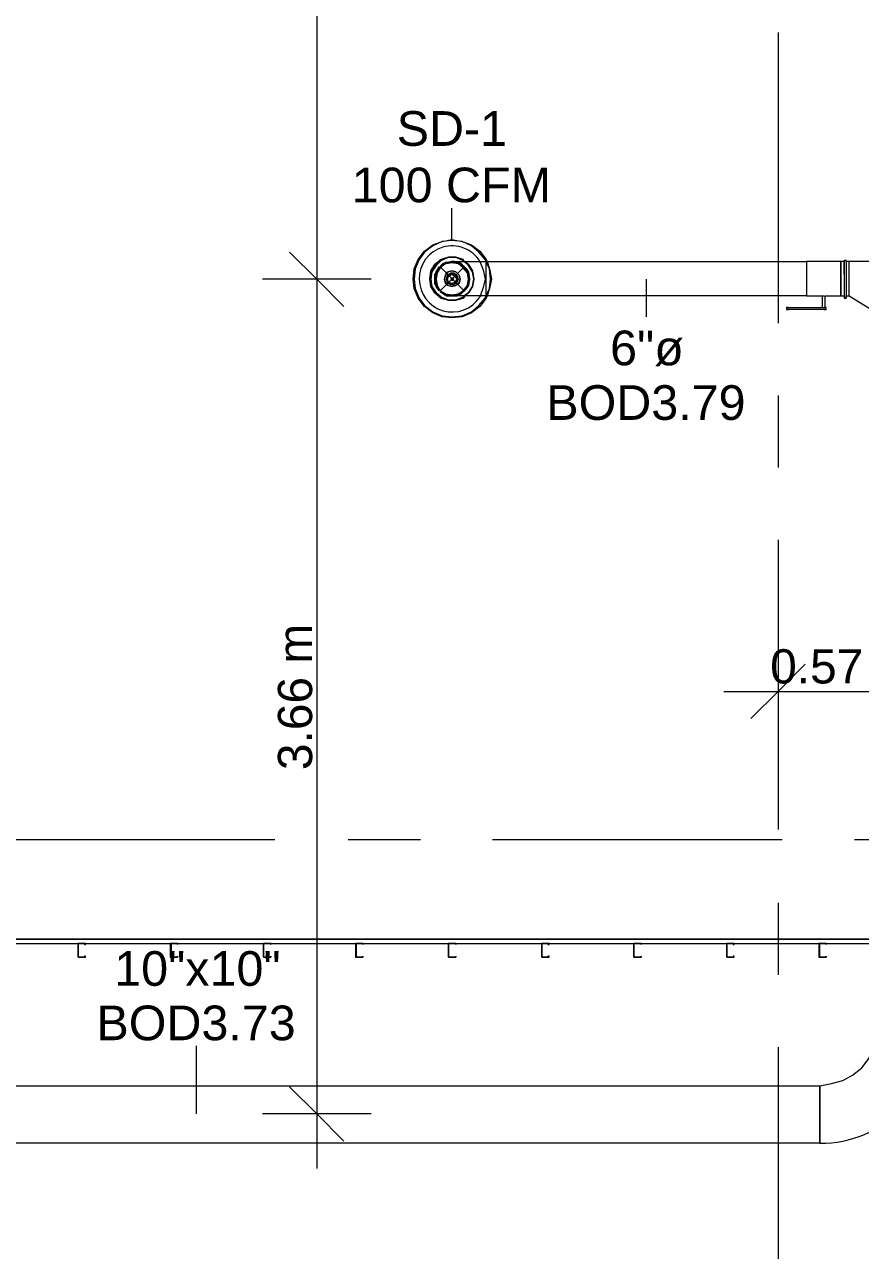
# Model space of a CAD drawing. Header units: metres. Extents: x -2 to 237, y -8 to 52.
# Drawn here: x 50.31 to 53.97, y 22.65 to 28.02 of the extents above; entities that cross this region are included whole.
import ezdxf

# ---------------------------------------------------------------- set-up
doc = ezdxf.new("R2010")
doc.units = ezdxf.units.M
doc.layers.add('HVAC - Ductos', color=5, linetype='Continuous', lineweight=0)
doc.layers.add('PDF3_Text', color=7, linetype='Continuous', lineweight=0)
doc.layers.add('PDF3_Geometry', color=7, linetype='Continuous', lineweight=0, true_color=0xaaaaaa)
doc.styles.add('PDF Helvetica', font='')
doc.styles.get('PDF Helvetica').set_extended_font_data('Helvetica')

msp = doc.modelspace()

# ---------------------------------------------------------------- linework, layer by layer
at = {"layer": 'HVAC - Ductos', "lineweight": 0}
for points in [[(51.5861, 33.8812), (51.5861, 31.1816), (51.5861, 26.9007), (51.5861, 23.0049)], [(52.1774, 27.0749), (52.1774, 27.2124)], [(52.3332, 26.8274), (52.3286, 26.8182), (52.3011, 26.7816), (52.2645, 26.754), (52.2232, 26.7357), (52.1774, 26.7312), (52.1361, 26.7357), (52.0949, 26.754), (52.0582, 26.7816), (52.0307, 26.8182), (52.0123, 26.8594), (52.0078, 26.9007), (52.0123, 26.9466), (52.0307, 26.9878), (52.0582, 27.0244), (52.0949, 27.052), (52.1361, 27.0657), (52.1774, 27.0749), (52.2232, 27.0657), (52.2645, 27.052), (52.3011, 27.0244), (52.3286, 26.9878), (52.3332, 26.9786)], [(51.7053, 26.7816), (51.5861, 26.9007), (51.4669, 27.0199)], [(52.182, 26.9786), (52.1911, 26.9786), (52.2141, 26.9786), (52.2462, 26.9786), (52.2873, 26.9786), (52.3286, 26.9786), (52.3241, 26.9878), (52.2965, 27.0199), (52.2645, 27.0474), (52.2232, 27.0657), (52.1774, 27.0703), (52.1361, 27.0657), (52.0949, 27.0474), (52.0582, 27.0199), (52.0353, 26.9878), (52.0169, 26.9466), (52.0123, 26.9007), (52.0169, 26.8594), (52.0353, 26.8182), (52.0582, 26.7862), (52.0949, 26.7586), (52.1361, 26.7403), (52.1774, 26.7357), (52.2232, 26.7403), (52.2645, 26.7586), (52.2965, 26.7862), (52.3241, 26.8182), (52.3286, 26.8274), (52.3103, 26.8274), (52.2691, 26.8274), (52.2324, 26.8274), (52.2049, 26.8274), (52.1865, 26.8274), (52.182, 26.8274)], [(52.1545, 26.974), (52.1774, 26.9786), (52.1591, 26.974), (52.1407, 26.9649), (52.127, 26.9557), (52.1132, 26.9374), (52.1086, 26.919), (52.1041, 26.9007), (52.1086, 26.8824), (52.1132, 26.864), (52.127, 26.8503), (52.1407, 26.8366), (52.1591, 26.832), (52.1774, 26.8274), (52.1957, 26.832), (52.2141, 26.8366), (52.2324, 26.8503), (52.2416, 26.864), (52.2507, 26.8824), (52.2507, 26.9007), (52.2507, 26.919), (52.2416, 26.9374), (52.2324, 26.9557), (52.2141, 26.9649), (52.1957, 26.974), (52.1774, 26.974), (52.1591, 26.974), (52.1407, 26.9694), (52.1361, 26.9649), (52.127, 26.9557), (52.1086, 26.9328), (52.1041, 26.9007), (52.1086, 26.9282)], [(52.1453, 26.9694), (52.127, 26.9557), (52.1132, 26.942), (52.1041, 26.9236), (52.1041, 26.919)], [(52.2462, 26.9282), (52.2507, 26.9007), (52.2462, 26.8778), (52.2507, 26.9007), (52.2462, 26.9282), (52.2278, 26.9512), (52.2049, 26.9694), (52.1774, 26.974), (52.1499, 26.9694), (52.127, 26.9512), (52.1132, 26.9282), (52.1086, 26.9007), (52.1132, 26.8732), (52.127, 26.8503), (52.1499, 26.8366), (52.1774, 26.832), (52.2049, 26.8366), (52.2278, 26.8503), (52.2462, 26.8732), (52.2324, 26.8503), (52.2095, 26.8366)], [(52.1132, 26.9328), (52.127, 26.9557), (52.1499, 26.9694), (52.1499, 26.974), (52.127, 26.9557)], [(52.1499, 26.9694), (52.1407, 26.9694)], [(52.1499, 26.974), (52.1774, 26.9786), (52.2095, 26.974), (52.2324, 26.9557), (52.2507, 26.9328), (52.2553, 26.9007), (52.2507, 26.9328), (52.2324, 26.9557), (52.2095, 26.974), (52.1774, 26.9786)], [(52.1865, 26.9786), (52.1774, 26.9786), (52.1591, 26.974), (52.1499, 26.974)], [(52.1545, 26.9694), (52.1774, 26.974), (52.2049, 26.9694)], [(52.2049, 26.974), (52.2095, 26.974), (52.2095, 26.9694), (52.2324, 26.9557), (52.2186, 26.9694), (52.2003, 26.974), (52.1865, 26.9786), (52.1774, 26.9786), (52.182, 26.9786)], [(52.3011, 26.9786), (52.3149, 26.942), (52.3241, 26.9007), (52.3149, 26.864), (52.3011, 26.8228)], [(52.3286, 26.8274), (52.3424, 26.8594), (52.347, 26.9007), (52.3424, 26.9466), (52.3286, 26.9786)], [(53.6532, 26.777), (53.8091, 26.777), (53.8137, 26.777), (53.8183, 26.777), (53.8137, 26.777), (53.8091, 26.777), (53.8137, 26.777), (53.8137, 26.8274), (53.8824, 26.8274), (53.8824, 26.8366), (53.8824, 26.8503), (53.8824, 26.864), (53.8824, 26.8824), (53.8824, 26.9007), (53.8824, 26.9236), (53.8824, 26.942), (53.8824, 26.9557), (53.8824, 26.9694), (53.8824, 26.974), (53.8824, 26.9786), (53.7311, 26.9786), (53.7311, 26.974), (53.7311, 26.9694), (53.7311, 26.9557), (53.7311, 26.942), (53.7311, 26.9236), (53.7311, 26.9007), (53.7311, 26.8824), (53.7311, 26.864), (53.7311, 26.8503), (53.7311, 26.8366), (53.7311, 26.8274), (52.3286, 26.8274), (52.3286, 26.8366), (52.3286, 26.8503), (52.3286, 26.864), (52.3286, 26.8824), (52.3286, 26.9007), (52.3286, 26.9236), (52.3286, 26.942), (52.3286, 26.9557), (52.3286, 26.9694), (52.3286, 26.974), (52.3286, 26.9786), (53.7311, 26.9786), (53.7311, 26.974), (53.7311, 26.9694), (53.7311, 26.9557), (53.7311, 26.942), (53.7311, 26.9236), (53.7311, 26.9007), (53.7311, 26.8824), (53.7311, 26.864), (53.7311, 26.8503), (53.7311, 26.8366), (53.7311, 26.8274), (53.7999, 26.8274), (53.7999, 26.777)], [(52.3286, 26.8274), (52.3286, 26.8366), (52.3286, 26.8503), (52.3286, 26.864), (52.3286, 26.8824), (52.3286, 26.9007), (52.3286, 26.9236), (52.3286, 26.942), (52.3286, 26.9557), (52.3286, 26.9694), (52.3286, 26.974), (52.3286, 26.9786)], [(52.3332, 26.9786), (52.3424, 26.9466), (52.3516, 26.9007), (52.3424, 26.8594), (52.3332, 26.8274)], [(53.8962, 26.9236), (53.8962, 26.942), (53.8962, 26.9557), (53.8962, 26.9694), (53.8962, 26.974), (53.8962, 26.9786), (53.8824, 26.9786), (53.8824, 26.974), (53.8824, 26.9694), (53.8824, 26.9557), (53.8824, 26.942), (53.8824, 26.9236), (53.8824, 26.9007), (53.8824, 26.8824), (53.8824, 26.864), (53.8824, 26.8503), (53.8824, 26.8366), (53.8824, 26.8274), (53.8962, 26.8274), (53.8962, 26.8228), (53.8962, 26.8182)], [(53.8962, 26.9786), (53.8962, 26.9832), (53.8962, 26.974), (53.8962, 26.9603), (53.8962, 26.942), (53.8962, 26.9236), (53.8962, 26.9007), (53.8962, 26.8824), (53.8962, 26.8594), (53.8962, 26.8457), (53.8962, 26.832), (53.8962, 26.8228), (53.8962, 26.8182), (53.9053, 26.8182)], [(53.9053, 26.9832), (53.8962, 26.9832)], [(53.9053, 26.9786), (53.9053, 26.9832), (53.9053, 26.974), (53.9053, 26.9603), (53.9053, 26.942), (53.9053, 26.9236), (53.9053, 26.9007), (53.9053, 26.8824), (53.9053, 26.8594), (53.9053, 26.8457), (53.9053, 26.832), (53.9053, 26.8228), (53.9053, 26.8182), (53.9053, 26.8228), (53.9053, 26.8274), (53.9191, 26.8274), (53.9191, 26.8366), (53.9191, 26.8503), (53.9191, 26.864), (53.9191, 26.8824), (53.9191, 26.9007), (53.9191, 26.9236), (53.9191, 26.942), (53.9191, 26.9557), (53.9191, 26.9694), (53.9191, 26.974), (53.9191, 26.9786), (53.9053, 26.9786), (53.9053, 26.974), (53.9053, 26.9694)], [(53.9191, 26.8274), (54.0474, 26.7494), (54.0474, 26.754), (54.0474, 26.7724), (54.0474, 26.7953), (54.0474, 26.8274), (54.0474, 26.9007), (54.0474, 26.9328), (54.0474, 26.9557), (54.0474, 26.974), (54.0474, 26.9786), (53.9191, 26.9786)], [(52.1041, 26.9236), (52.1086, 26.9282), (52.1086, 26.9328), (52.1132, 26.942), (52.127, 26.9557), (52.1361, 26.9649)], [(52.1086, 26.8778), (52.1041, 26.9007), (52.1086, 26.9282), (52.1086, 26.9328), (52.1224, 26.9557)], [(52.1086, 26.8732), (52.1041, 26.9007), (52.1086, 26.8778), (52.1086, 26.8732), (52.127, 26.8503), (52.1499, 26.832), (52.1774, 26.8274), (52.1591, 26.8274), (52.1407, 26.8366), (52.127, 26.8503), (52.1132, 26.864), (52.1041, 26.8824), (52.1041, 26.9007), (52.1041, 26.9236)], [(52.1041, 26.919), (52.1041, 26.9007), (52.1041, 26.8824), (52.1086, 26.8732), (52.1132, 26.864), (52.127, 26.8503), (52.1407, 26.8366), (52.1499, 26.832), (52.1591, 26.8274), (52.1774, 26.8274), (52.1865, 26.8274)], [(52.1086, 26.9282), (52.1086, 26.9328)], [(52.182, 26.8274), (52.1774, 26.8274), (52.1865, 26.8274), (52.2003, 26.8274), (52.2186, 26.8366), (52.2324, 26.8503), (52.2462, 26.864), (52.2507, 26.8824), (52.2553, 26.9007), (52.2507, 26.9236), (52.2462, 26.942), (52.2324, 26.9557), (52.2462, 26.9328), (52.2507, 26.9328), (52.2507, 26.9282)], [(53.8962, 26.919), (53.8962, 26.9007), (53.8962, 26.8824), (53.8962, 26.864), (53.8962, 26.8503), (53.8962, 26.8366), (53.8962, 26.832)], [(53.9053, 26.9603), (53.9053, 26.9557)], [(53.9053, 26.942), (53.9053, 26.9236)], [(53.9053, 26.919), (53.9053, 26.9007), (53.9053, 26.8824), (53.9053, 26.864), (53.9053, 26.8594)], [(53.9191, 26.9282), (53.9191, 26.9328)], [(51.8245, 26.9007), (51.5861, 26.9007), (51.3478, 26.9007)], [(52.1224, 26.8503), (52.1086, 26.8686)], [(52.1499, 26.8366), (52.127, 26.8503), (52.1132, 26.8732)], [(52.2507, 26.8778), (52.2507, 26.8732), (52.2462, 26.8686)], [(53.0299, 26.9007), (53.0299, 26.7357)], [(53.9191, 26.8686), (53.9191, 26.8732), (53.9191, 26.8778)], [(52.1453, 26.832), (52.127, 26.8457)], [(52.1774, 26.8274), (52.2095, 26.832)], [(53.7999, 26.8274), (53.8045, 26.8274), (53.8091, 26.8274)], [(53.9053, 26.8503), (53.9053, 26.8457)], [(53.9053, 26.8366), (53.9053, 26.832)], [(53.6441, 26.777), (53.6441, 26.7678)], [(53.8091, 26.7678), (53.8137, 26.7678), (53.8183, 26.7678), (53.8137, 26.7678), (53.8091, 26.7678), (53.6532, 26.7678)], [(53.8183, 26.7678), (53.8183, 26.777)], [(53.6074, 25.3332), (53.6074, 25.0948), (53.6074, 24.8565)], [(53.7266, 25.214), (53.6074, 25.0948), (53.4882, 24.9757)], [(53.3691, 25.0948), (54.4141, 25.0948)], [(53.7907, 23.3669), (53.8411, 23.3761), (53.8916, 23.3898), (53.9328, 23.4128), (53.9741, 23.4448), (54.0016, 23.4815), (54.0291, 23.5273), (54.0428, 23.5732), (54.0474, 23.6236)], [(51.059, 23.2432), (51.059, 23.5411)], [(53.7907, 23.1148), (53.7907, 23.3669)], [(51.7053, 23.124), (51.5861, 23.2432), (51.4669, 23.3623)], [(51.8245, 23.2432), (51.5861, 23.2432), (51.3478, 23.2432)]]:
    msp.add_lwpolyline(points, dxfattribs=at)
msp.add_lwpolyline([(52.3011, 26.9786, 0.76554), (52.0353, 26.9007, 0.743338), (52.3011, 26.8228)], format="xyb", dxfattribs=at)
for points in [[(52.2324, 26.8274), (52.2278, 26.8228), (52.1957, 26.809), (52.1636, 26.809), (52.1315, 26.8228), (52.1086, 26.8412), (52.0903, 26.8686), (52.0857, 26.9007), (52.0903, 26.9328), (52.1086, 26.9603), (52.1315, 26.9832), (52.1636, 26.997), (52.1957, 26.997), (52.2278, 26.9832), (52.2324, 26.9786), (52.2278, 26.9878), (52.1957, 26.997), (52.1636, 26.997), (52.1315, 26.9878), (52.1041, 26.9649), (52.0857, 26.9374), (52.0811, 26.9007), (52.0857, 26.8686), (52.1041, 26.8412), (52.1315, 26.8182), (52.1636, 26.809), (52.1957, 26.809), (52.2278, 26.8182), (52.237, 26.8274), (52.2278, 26.8182), (52.1957, 26.809), (52.1636, 26.809), (52.1315, 26.8182), (52.1041, 26.8412), (52.0857, 26.8686), (52.0811, 26.9007), (52.0857, 26.9374), (52.1041, 26.9649), (52.1315, 26.9878), (52.1636, 26.997), (52.1957, 26.997), (52.2278, 26.9878), (52.2324, 26.9786), (52.2278, 26.9832), (52.1957, 26.997), (52.1636, 26.997), (52.1315, 26.9832), (52.1086, 26.9603), (52.0903, 26.9328), (52.0857, 26.9007), (52.0903, 26.8686), (52.1086, 26.8412), (52.1315, 26.8228), (52.1636, 26.809), (52.1957, 26.809), (52.2278, 26.8228)], [(52.1545, 26.974), (52.1499, 26.974), (52.1453, 26.9694), (52.1499, 26.974)], [(52.2691, 26.9328), (52.2507, 26.9603), (52.2324, 26.9786), (52.2507, 26.9649), (52.2324, 26.9786), (52.2507, 26.9603), (52.2691, 26.9328), (52.2736, 26.9007), (52.2691, 26.8686), (52.2736, 26.9007), (52.2691, 26.8686), (52.2507, 26.8412), (52.2324, 26.8274), (52.2507, 26.8412), (52.2691, 26.8686), (52.2507, 26.8412), (52.2691, 26.8686), (52.2736, 26.9007), (52.2691, 26.9374), (52.2736, 26.9007)], [(52.1499, 26.919), (52.1453, 26.9007), (52.1499, 26.919), (52.1591, 26.9328), (52.1774, 26.9374), (52.1957, 26.9328), (52.2095, 26.919), (52.2141, 26.9007), (52.2095, 26.919), (52.1957, 26.9328), (52.1774, 26.9374), (52.1636, 26.9328)], [(52.1591, 26.9144), (52.1545, 26.9007), (52.1591, 26.919), (52.1728, 26.9282), (52.1865, 26.9282), (52.2003, 26.919), (52.2049, 26.9007), (52.2003, 26.9144), (52.1865, 26.9236), (52.1728, 26.9236)], [(52.1636, 26.9144), (52.1774, 26.9236), (52.1911, 26.9144), (52.2003, 26.9007), (52.1911, 26.887), (52.1774, 26.8824), (52.1636, 26.887), (52.1591, 26.9007)], [(52.2691, 26.9374), (52.2507, 26.9649)], [(52.1086, 26.8732), (52.1086, 26.8686)], [(52.2095, 26.887), (52.2141, 26.9007), (52.2095, 26.8824), (52.1957, 26.8732), (52.1774, 26.8686), (52.1591, 26.8732), (52.1499, 26.8824), (52.1453, 26.9007), (52.1499, 26.887), (52.1636, 26.8732), (52.1774, 26.8686), (52.1957, 26.8732)], [(52.2003, 26.887), (52.2049, 26.9007), (52.2003, 26.887), (52.1865, 26.8778), (52.1728, 26.8778), (52.1591, 26.887), (52.1545, 26.9007), (52.1591, 26.887), (52.1728, 26.8778), (52.1865, 26.8778)], [(52.1774, 26.9053), (52.1728, 26.9007), (52.1774, 26.9053), (52.182, 26.9053), (52.1865, 26.9007), (52.182, 26.8961), (52.1774, 26.8961), (52.1728, 26.9007), (52.1774, 26.8961), (52.182, 26.8961), (52.182, 26.9007), (52.182, 26.9053)], [(52.2324, 26.8503), (52.2507, 26.8732), (52.2553, 26.9007), (52.2507, 26.8732), (52.2324, 26.8503), (52.2095, 26.832)], [(52.1453, 26.832), (52.1499, 26.832), (52.1545, 26.832), (52.1499, 26.832)], [(52.1545, 26.832), (52.1774, 26.8274), (52.2095, 26.832), (52.2049, 26.832), (52.1774, 26.8274)], [(52.237, 26.8274), (52.2507, 26.8412)], [(53.6532, 26.777), (53.6487, 26.777), (53.6441, 26.777), (53.6487, 26.777)], [(53.6532, 26.7678), (53.6487, 26.7678), (53.6441, 26.7678), (53.6487, 26.7678)], [(53.7907, 23.1148), (48.419, 23.1148), (48.419, 23.3669), (53.7907, 23.3669)]]:
    msp.add_lwpolyline(points, close=True, dxfattribs=at)
msp.add_arc((53.791, 23.6233), 0.5085, 269.969, 0.0313, dxfattribs=at)
at = {"layer": 'PDF3_Geometry', "lineweight": 0}
for points in [[(53.6074, 27.9824), (53.6074, 26.7082)], [(53.6074, 26.392), (53.6074, 26.0757)], [(53.6074, 25.7594), (53.6074, 24.4898)], [(51.4028, 24.444), (50.1332, 24.444)], [(52.0399, 24.444), (51.7236, 24.444)], [(53.6257, 24.444), (52.3561, 24.444)], [(54.2628, 24.444), (53.942, 24.444)], [(53.6074, 24.169), (53.6074, 23.8528)], [(45.4077, 24.0086), (45.7882, 24.0086), (54.0107, 24.0086), (54.0107, 23.9902), (54.3407, 23.9902), (54.3407, 24.0086)], [(53.6074, 23.5365), (53.6074, 22.2669)]]:
    msp.add_lwpolyline(points, dxfattribs=at)
at = {"layer": 'PDF3_Geometry', "color": 8, "lineweight": 0, "true_color": 0x808080}
msp.add_lwpolyline([(52.2416, 26.9466), (52.2003, 26.974), (52.1545, 26.974), (52.1178, 26.9466), (52.1041, 26.9007), (52.1178, 26.8594), (52.1545, 26.8274), (52.2003, 26.8274), (52.2416, 26.8594), (52.2553, 26.9007)], close=True, dxfattribs=at)
for points in [[(52.127, 26.9557), (52.2324, 26.8503)], [(52.2324, 26.9557), (52.127, 26.8503)]]:
    msp.add_lwpolyline(points, dxfattribs=at)
at = {"layer": 'PDF3_Geometry', "lineweight": 0}
for points in [[(54.0107, 24.0086), (45.7882, 24.0086), (45.7882, 23.9902), (54.0107, 23.9902)], [(50.5732, 23.9902), (50.5411, 23.9902), (50.5411, 23.9307), (50.5732, 23.9307), (50.5732, 23.9353), (50.5686, 23.9353), (50.5686, 23.9307), (50.5411, 23.9307), (50.5411, 23.9902), (50.5686, 23.9902), (50.5686, 23.9857), (50.5732, 23.9857)], [(50.9766, 23.9902), (50.949, 23.9902), (50.9445, 23.9902), (50.9445, 23.9307), (50.949, 23.9307), (50.9766, 23.9307), (50.9766, 23.9353), (50.9766, 23.9307), (50.949, 23.9307), (50.949, 23.9902), (50.9766, 23.9902), (50.9766, 23.9857)], [(51.3845, 23.9902), (51.3524, 23.9902), (51.3524, 23.9307), (51.3845, 23.9307), (51.3845, 23.9353), (51.3845, 23.9307), (51.3524, 23.9307), (51.3524, 23.9902), (51.3845, 23.9902), (51.3845, 23.9857)], [(51.7878, 23.9902), (51.7603, 23.9902), (51.7557, 23.9902), (51.7557, 23.9307), (51.7603, 23.9307), (51.7878, 23.9307), (51.7878, 23.9353), (51.7878, 23.9307), (51.7603, 23.9307), (51.7603, 23.9902), (51.7878, 23.9902), (51.7878, 23.9857)], [(52.1957, 23.9902), (52.1636, 23.9902), (52.1636, 23.9307), (52.1957, 23.9307), (52.1957, 23.9353), (52.1957, 23.9307), (52.1636, 23.9307), (52.1636, 23.9902), (52.1957, 23.9902), (52.1957, 23.9857)], [(52.6036, 23.9902), (52.5715, 23.9902), (52.5715, 23.9307), (52.6036, 23.9307), (52.6036, 23.9353), (52.5991, 23.9353), (52.5991, 23.9307), (52.5715, 23.9307), (52.5715, 23.9902), (52.5991, 23.9902), (52.5991, 23.9857), (52.6036, 23.9857)], [(53.007, 23.9902), (52.9795, 23.9902), (52.9749, 23.9902), (52.9749, 23.9307), (52.9795, 23.9307), (53.007, 23.9307), (53.007, 23.9353), (53.007, 23.9307), (52.9795, 23.9307), (52.9749, 23.9307), (52.9749, 23.9902), (52.9795, 23.9902), (53.007, 23.9902), (53.007, 23.9857)], [(53.4149, 23.9902), (53.3828, 23.9902), (53.3828, 23.9307), (53.4149, 23.9307), (53.4149, 23.9353), (53.4103, 23.9353), (53.4103, 23.9307), (53.3828, 23.9307), (53.3828, 23.9902), (53.4103, 23.9902), (53.4103, 23.9857), (53.4149, 23.9857)], [(53.8183, 23.9902), (53.7907, 23.9902), (53.7861, 23.9902), (53.7861, 23.9307), (53.7907, 23.9307), (53.8183, 23.9307), (53.8183, 23.9353), (53.8183, 23.9307), (53.7907, 23.9307), (53.7907, 23.9902), (53.8183, 23.9902), (53.8183, 23.9857)]]:
    msp.add_lwpolyline(points, close=True, dxfattribs=at)
at = {"layer": 'PDF3_Geometry', "color": 254, "lineweight": 0, "true_color": 0xd2d2d2}
msp.add_lwpolyline([(52.9795, 23.9307), (52.9841, 23.9307)], dxfattribs=at)

# ---------------------------------------------------------------- texts
at = {"layer": 'PDF3_Text', "lineweight": 0, "attachment_point": 4, "style": 'PDF Helvetica'}
for s, insert, char_height in [('SD-1', (51.9363, 27.5601), 0.15195), ('100 CFM', (51.7392, 27.3126), 0.15195), ('6"ø', (52.8713, 26.5976), 0.15195), ('BOD3.79', (52.5917, 26.3593), 0.15195), ('0.57 m', (53.5726, 25.2035), 0.15008), ('10"x10"', (50.6987, 23.8796), 0.15195), ('BOD3.73', (50.6208, 23.6412), 0.15195)]:
    msp.add_mtext(s, dxfattribs=dict(at, insert=insert, char_height=char_height))
at = {"layer": 'PDF3_Text', "lineweight": 0, "insert": (51.4919, 24.75), "char_height": 0.15008, "attachment_point": 4, "rotation": 90, "style": 'PDF Helvetica'}
msp.add_mtext('3.66 m', dxfattribs=at)

doc.saveas('drawing.dxf')
